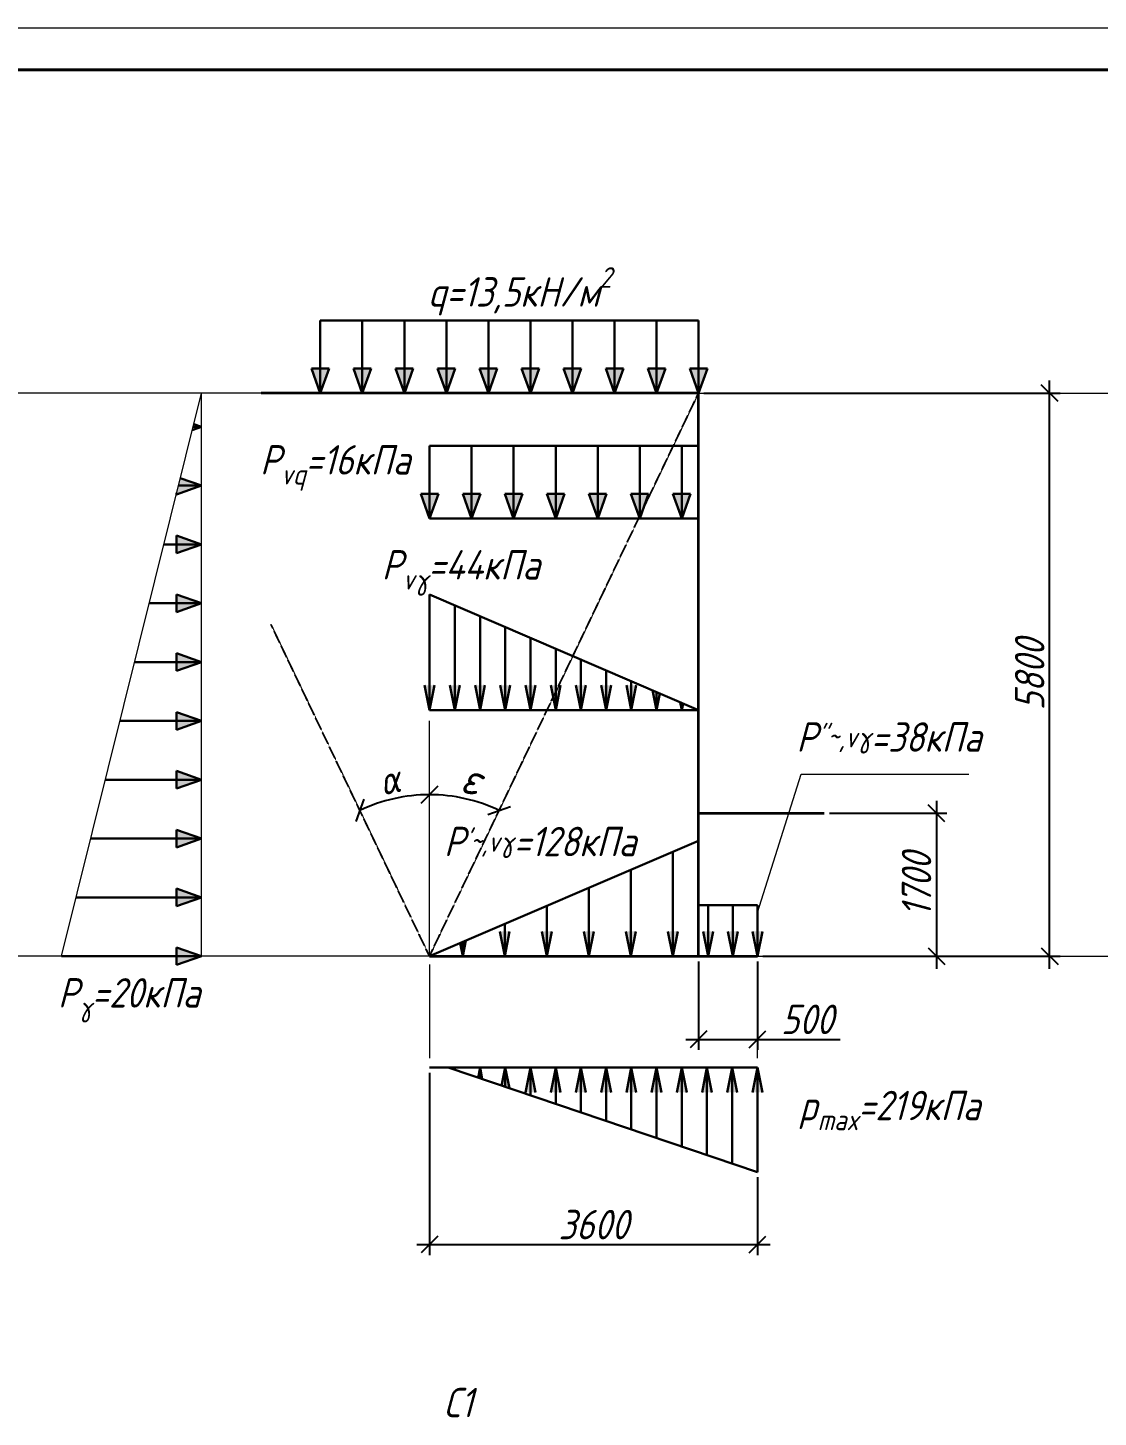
# Model space of a CAD drawing. Header units: millimetres. Extents: x -1004 to 900128, y -352756 to 107728.
# Drawn here: x 417611 to 430345, y -301626 to -285091 of the extents above; entities that cross this region are included whole.
import ezdxf

# ---------------------------------------------------------------- set-up
doc = ezdxf.new("R2010")
doc.units = ezdxf.units.MM
doc.linetypes.add('ACAD_ISO02W100', pattern=[15, 12, -3])
doc.linetypes.add('ACAD_ISO04W100', pattern=[30, 24, -3, 0, -3])
for name, color, linetype, lineweight in [('axles', 152, 'ACAD_ISO04W100', 20), ('basic', 95, 'Continuous', 30), ('frame', 173, 'Continuous', 40), ('hatch', 117, 'ACAD_ISO02W100', 25), ('size', 45, 'Continuous', 20), ('text', 13, 'Continuous', 20), ('thick', 42, 'Continuous', 35), ('thin', 153, 'Continuous', 18)]:
    doc.layers.add(name, color=color, linetype=linetype, lineweight=lineweight)
doc.styles.add('Structures', font='isocpeur.ttf', dxfattribs={"width": 0.85, "oblique": 15})
doc.styles.add('structures 5', font='isocpeur.ttf', dxfattribs={"width": 0.85, "oblique": 15, "height": 5})
doc.dimstyles.new('structures 3.5', dxfattribs={"dimtxt": 3.5, "dimasz": 2, "dimexe": 1.25, "dimexo": 0.625, "dimtad": 1, "dimtxsty": 'Structures', "dimblk": 'OBLIQUE', "dimcen": 2.5, "dimdle": 1.5, "dimadec": 0, "dimazin": 0, "dimtfac": 1, "dimtmove": 0, "dimatfit": 3, "dimfxl": 1, "dimarcsym": 0})

# ---------------------------------------------------------------- blocks, each defined once
blk = doc.blocks.new('_Oblique')
at = {"color": 0, "linetype": 'ByBlock', "lineweight": -2}
blk.add_line((-0.5, -0.5), (0.5, 0.5), dxfattribs=at)
blk = doc.blocks.new('*D1430')
at = {"layer": 'Defpoints', "color": 0, "transparency": 16777216}
for p in [(427086.1287622334, -294439.5216431955), (426290.8062243473, -296139.5216431955), (428420.8969706018, -296139.5216431955)]:
    blk.add_point(p, dxfattribs=at)
at = {"layer": 'size', "color": 0, "lineweight": -2, "transparency": 16777216}
for p, q in [((428420.8969706018, -294289.5216431955), (428420.8969706018, -296289.5216431955)), ((427148.6287622334, -294439.5216431955), (428545.8969706018, -294439.5216431955)), ((426353.3062243473, -296139.5216431955), (428545.8969706018, -296139.5216431955))]:
    blk.add_line(p, q, dxfattribs=at)
at = {"layer": 'size', "color": 0, "lineweight": -2, "transparency": 16777216, "xscale": 200, "yscale": 200, "zscale": 200}
for p, rotation in [((428420.8969706018, -294439.5216431955), 90), ((428420.8969706018, -296139.5216431955), 270)]:
    blk.add_blockref('_Oblique', p, dxfattribs=dict(at, rotation=rotation))
at = {"layer": 'size', "color": 0, "transparency": 16777216, "insert": (428183.3969706016, -295289.5216431956), "char_height": 350, "attachment_point": 5, "rotation": 90, "style": 'Structures'}
blk.add_mtext('1700', dxfattribs=at)
blk = doc.blocks.new('*D1431')
at = {"layer": 'Defpoints', "color": 0, "transparency": 16777216}
for p in [(425590.8062243471, -296139.5216431954), (426290.8062243471, -296139.5216431954), (426290.8062243471, -297129.2395844104)]:
    blk.add_point(p, dxfattribs=at)
at = {"layer": 'size', "color": 0, "lineweight": -2, "transparency": 16777216}
for p, q in [((425590.8062243471, -296202.0216431954), (425590.8062243471, -297254.2395844104)), ((426290.8062243471, -296202.0216431954), (426290.8062243471, -297254.2395844104)), ((425440.8062243471, -297129.2395844104), (426290.8062243471, -297129.2395844104)), ((426290.8062243471, -297129.2395844104), (427274.838441698, -297129.2395844104))]:
    blk.add_line(p, q, dxfattribs=at)
at = {"layer": 'size', "color": 0, "lineweight": -2, "transparency": 16777216, "xscale": 200, "yscale": 200, "zscale": 200, "rotation": 180}
blk.add_blockref('_Oblique', (425590.8062243471, -297129.2395844104), dxfattribs=at)
at = {"layer": 'size', "color": 0, "lineweight": -2, "transparency": 16777216, "xscale": 200, "yscale": 200, "zscale": 200}
blk.add_blockref('_Oblique', (426290.8062243471, -297129.2395844104), dxfattribs=at)
at = {"layer": 'size', "color": 0, "transparency": 16777216, "insert": (426882.8223330225, -296891.7395844104), "char_height": 350, "attachment_point": 5, "style": 'Structures'}
blk.add_mtext('500', dxfattribs=at)
blk = doc.blocks.new('*D1432')
at = {"layer": 'Defpoints', "color": 0, "transparency": 16777216}
for p in [(425590.8062243473, -289439.5216431955), (429767.0992623741, -289439.5216431955), (426290.8062243473, -296139.5216431955)]:
    blk.add_point(p, dxfattribs=at)
at = {"layer": 'size', "color": 0, "lineweight": -2, "transparency": 16777216}
for p, q in [((429767.0992623741, -296289.5216431955), (429767.0992623741, -289289.5216431955)), ((425653.3062243473, -289439.5216431955), (429892.0992623741, -289439.5216431955)), ((426353.3062243473, -296139.5216431955), (429892.0992623741, -296139.5216431955))]:
    blk.add_line(p, q, dxfattribs=at)
at = {"layer": 'size', "color": 0, "lineweight": -2, "transparency": 16777216, "xscale": 200, "yscale": 200, "zscale": 200}
for p, rotation in [((429767.0992623741, -289439.5216431955), 90), ((429767.0992623741, -296139.5216431955), 270)]:
    blk.add_blockref('_Oblique', p, dxfattribs=dict(at, rotation=rotation))
at = {"layer": 'size', "color": 0, "transparency": 16777216, "insert": (429529.5992623739, -292789.5216431956), "char_height": 350, "attachment_point": 5, "rotation": 90, "style": 'Structures'}
blk.add_mtext('5800', dxfattribs=at)
blk = doc.blocks.new('*D1433')
at = {"layer": 'Defpoints', "color": 0, "transparency": 16777216}
for p in [(425590.8062243471, -289439.5216431954), (422390.8062243471, -293338.3773370982), (422675.1895290014, -294238.9148903348), (422390.8062243471, -296139.5216431954), (422390.8062243471, -296139.5216431954)]:
    blk.add_point(p, dxfattribs=at)
at = {"layer": 'size', "color": 0, "lineweight": -2, "transparency": 16777216}
blk.add_arc((422390.8062243471, -296139.5216431954), 1921.76478607174, 64.4703020094672, 90.00000000000011, dxfattribs=at)
at = {"layer": 'size', "color": 0, "lineweight": -2, "transparency": 16777216, "xscale": 200, "yscale": 200, "zscale": 200}
for p, rotation in [((422390.8062243472, -294217.7568571237), 180.0000000000001), ((423219.046247797, -294405.3940940973), 334.4703020094672)]:
    blk.add_blockref('_Oblique', p, dxfattribs=dict(at, rotation=rotation))
at = {"layer": 'size', "color": 0, "transparency": 16777216, "insert": (422893.6877086713, -294024.6402463296), "char_height": 350, "attachment_point": 5, "rotation": 346.62446844602135, "style": 'Structures'}
blk.add_mtext('{\\H1.08333x;ε}', dxfattribs=at)
blk = doc.blocks.new('*D1434')
at = {"layer": 'Defpoints', "color": 0, "transparency": 16777216}
for p in [(419190.8062243471, -289439.5216431954), (422390.806224347, -289689.5216431954), (422106.4229196928, -294238.9148903348), (422390.8062243471, -296139.5216431954), (422390.8062243471, -296139.5216431954)]:
    blk.add_point(p, dxfattribs=at)
at = {"layer": 'size', "color": 0, "lineweight": -2, "transparency": 16777216}
blk.add_arc((422390.8062243471, -296139.5216431954), 1921.764786071812, 90.00000000000007, 115.5296979905334, dxfattribs=at)
at = {"layer": 'size', "color": 0, "lineweight": -2, "transparency": 16777216, "xscale": 200, "yscale": 200, "zscale": 200}
blk.add_blockref('_Oblique', (422390.806224347, -294217.7568571236), dxfattribs=at)
at = {"layer": 'size', "color": 0, "lineweight": -2, "transparency": 16777216, "xscale": 200, "yscale": 200, "zscale": 200, "rotation": 205.5296979905334}
blk.add_blockref('_Oblique', (421562.5662008972, -294405.3940940972), dxfattribs=at)
at = {"layer": 'size', "color": 0, "transparency": 16777216, "insert": (421915.3274597712, -294040.7349126188), "char_height": 350, "width": 756.4295596564855, "attachment_point": 5, "rotation": 12.764848995266489, "style": 'Structures'}
blk.add_mtext('{\\H0.95833x;α}', dxfattribs=at)
blk = doc.blocks.new('*D1448')
at = {"layer": 'Defpoints', "color": 0, "transparency": 16777216}
for p in [(422390.8062243471, -297465.9749322924), (426290.8062243471, -298708.2841156311), (426290.8062243471, -299571.2427824743)]:
    blk.add_point(p, dxfattribs=at)
at = {"layer": 'size', "color": 0, "lineweight": -2, "transparency": 16777216}
for p, q in [((422390.8062243471, -297528.4749322924), (422390.8062243471, -299696.2427824743)), ((426290.8062243471, -298770.7841156311), (426290.8062243471, -299696.2427824743)), ((422240.8062243471, -299571.2427824743), (426440.8062243471, -299571.2427824743))]:
    blk.add_line(p, q, dxfattribs=at)
at = {"layer": 'size', "color": 0, "lineweight": -2, "transparency": 16777216, "xscale": 200, "yscale": 200, "zscale": 200, "rotation": 180}
blk.add_blockref('_Oblique', (422390.8062243471, -299571.2427824743), dxfattribs=at)
at = {"layer": 'size', "color": 0, "lineweight": -2, "transparency": 16777216, "xscale": 200, "yscale": 200, "zscale": 200}
blk.add_blockref('_Oblique', (426290.8062243471, -299571.2427824743), dxfattribs=at)
at = {"layer": 'size', "color": 0, "transparency": 16777216, "insert": (424340.8062243471, -299333.7427824743), "char_height": 350, "attachment_point": 5, "style": 'Structures'}
blk.add_mtext('3600', dxfattribs=at)

msp = doc.modelspace()

# ---------------------------------------------------------------- hatches: boundary and pattern name
at = {"layer": 'basic'}
h = msp.add_hatch(color=256, dxfattribs=at)
h.dxf.hatch_style = 1
h.paths.add_polyline_path([(420985.8810520085, -289144.8652803337), (421090.8062243471, -289439.5216431954), (421090.8062243471, -289144.8652803337)])
h.paths.add_polyline_path([(421090.8062243471, -289144.8652803337), (421090.8062243471, -289439.5216431954), (421195.7313966857, -289144.8652803337)])
h = msp.add_hatch(color=256, dxfattribs=at)
h.dxf.hatch_style = 1
h.paths.add_polyline_path([(421485.8810520085, -289144.8652803337), (421590.8062243471, -289439.5216431954), (421590.8062243471, -289144.8652803337)])
h.paths.add_polyline_path([(421590.8062243471, -289144.8652803337), (421590.8062243471, -289439.5216431954), (421695.7313966857, -289144.8652803337)])
h = msp.add_hatch(color=256, dxfattribs=at)
h.dxf.hatch_style = 1
h.paths.add_polyline_path([(421985.8810520085, -289144.8652803337), (422090.8062243471, -289439.5216431954), (422090.8062243471, -289144.8652803337)])
h.paths.add_polyline_path([(422090.8062243471, -289144.8652803337), (422090.8062243471, -289439.5216431954), (422195.7313966857, -289144.8652803337)])
h = msp.add_hatch(color=256, dxfattribs=at)
h.dxf.hatch_style = 1
h.paths.add_polyline_path([(422485.8810520085, -289144.8652803337), (422590.8062243471, -289439.5216431954), (422590.8062243471, -289144.8652803337)])
h.paths.add_polyline_path([(422590.8062243471, -289144.8652803337), (422590.8062243471, -289439.5216431954), (422695.7313966857, -289144.8652803337)])
h = msp.add_hatch(color=256, dxfattribs=at)
h.dxf.hatch_style = 1
h.paths.add_polyline_path([(422985.8810520085, -289144.8652803337), (423090.8062243471, -289439.5216431954), (423090.8062243471, -289144.8652803337)])
h.paths.add_polyline_path([(423090.8062243471, -289144.8652803337), (423090.8062243471, -289439.5216431954), (423195.7313966857, -289144.8652803337)])
h = msp.add_hatch(color=256, dxfattribs=at)
h.dxf.hatch_style = 1
h.paths.add_polyline_path([(423485.8810520085, -289144.8652803337), (423590.8062243471, -289439.5216431954), (423590.8062243471, -289144.8652803337)])
h.paths.add_polyline_path([(423590.8062243471, -289144.8652803337), (423590.8062243471, -289439.5216431954), (423695.7313966857, -289144.8652803337)])
h = msp.add_hatch(color=256, dxfattribs=at)
h.dxf.hatch_style = 1
h.paths.add_polyline_path([(423985.8810520085, -289144.8652803337), (424090.8062243471, -289439.5216431954), (424090.8062243471, -289144.8652803337)])
h.paths.add_polyline_path([(424090.8062243471, -289144.8652803337), (424090.8062243471, -289439.5216431954), (424195.7313966857, -289144.8652803337)])
h = msp.add_hatch(color=256, dxfattribs=at)
h.dxf.hatch_style = 1
h.paths.add_polyline_path([(424485.8810520085, -289144.8652803337), (424590.8062243471, -289439.5216431954), (424590.8062243471, -289144.8652803337)])
h.paths.add_polyline_path([(424590.8062243471, -289144.8652803337), (424590.8062243471, -289439.5216431954), (424695.7313966857, -289144.8652803337)])
h = msp.add_hatch(color=256, dxfattribs=at)
h.dxf.hatch_style = 1
h.paths.add_polyline_path([(424985.8810520085, -289144.8652803337), (425090.8062243471, -289439.5216431954), (425090.8062243471, -289144.8652803337)])
h.paths.add_polyline_path([(425090.8062243471, -289144.8652803337), (425090.8062243471, -289439.5216431954), (425195.7313966857, -289144.8652803337)])
h = msp.add_hatch(color=256, dxfattribs=at)
h.dxf.hatch_style = 1
h.paths.add_polyline_path([(425485.8810520085, -289144.8652803337), (425590.8062243471, -289439.5216431954), (425590.8062243471, -289144.8652803337)])
h.paths.add_polyline_path([(425590.8062243471, -289144.8652803337), (425590.8062243471, -289439.5216431954), (425695.7313966857, -289144.8652803337)])
h = msp.add_hatch(color=256, dxfattribs=at)
h.dxf.hatch_style = 1
h.paths.add_polyline_path([(419584.4785050284, -289807.0357006885), (419576.4144567404, -289839.5216431954), (419675.7072297459, -289839.5216431954)])
h.paths.add_polyline_path([(419675.7072297459, -289839.5216431954), (419576.4144567404, -289839.5216431954), (419566.7865503919, -289878.3075731562)])
h.paths.add_polyline_path([(419675.7072297459, -290539.5216431954), (419402.6521039808, -290539.5216431954), (419390.6493604536, -290587.8745823425), (419415.6841460719, -290632.1141350105)])
h.paths.add_polyline_path([(419424.8282367729, -290450.1853013015), (419402.6521039808, -290539.5216431954), (419675.7072297459, -290539.5216431954)])
h.paths.add_polyline_path([(419390.6493604536, -290587.8745823425), (419381.0508668843, -290626.5420231997), (419381.0508668843, -290644.446815534), (419415.6841460719, -290632.1141350105)])
h = msp.add_hatch(color=256, dxfattribs=at)
h.dxf.hatch_style = 1
h.paths.add_polyline_path([(422285.8810520085, -290638.3186748789), (422390.8062243471, -290932.9750377406), (422390.8062243471, -290638.3186748789)])
h.paths.add_polyline_path([(422390.8062243471, -290638.3186748789), (422390.8062243471, -290932.9750377406), (422495.7313966857, -290638.3186748789)])
h = msp.add_hatch(color=256, dxfattribs=at)
h.dxf.hatch_style = 1
h.paths.add_polyline_path([(422785.8810520085, -290638.3186748789), (422890.8062243471, -290932.9750377406), (422890.8062243471, -290638.3186748789)])
h.paths.add_polyline_path([(422890.8062243471, -290638.3186748789), (422890.8062243471, -290932.9750377406), (422995.7313966857, -290638.3186748789)])
h = msp.add_hatch(color=256, dxfattribs=at)
h.dxf.hatch_style = 1
h.paths.add_polyline_path([(423285.8810520085, -290638.3186748789), (423390.8062243471, -290932.9750377406), (423390.8062243471, -290638.3186748789)])
h.paths.add_polyline_path([(423390.8062243471, -290638.3186748789), (423390.8062243471, -290932.9750377406), (423495.7313966857, -290638.3186748789)])
h = msp.add_hatch(color=256, dxfattribs=at)
h.dxf.hatch_style = 1
h.paths.add_polyline_path([(423785.8810520085, -290638.3186748789), (423890.8062243471, -290932.9750377406), (423890.8062243471, -290638.3186748789)])
h.paths.add_polyline_path([(423890.8062243471, -290638.3186748789), (423890.8062243471, -290932.9750377406), (423995.7313966857, -290638.3186748789)])
h = msp.add_hatch(color=256, dxfattribs=at)
h.dxf.hatch_style = 1
h.paths.add_polyline_path([(424285.8810520085, -290638.3186748789), (424390.8062243471, -290932.9750377406), (424390.8062243471, -290638.3186748789)])
h.paths.add_polyline_path([(424390.8062243471, -290638.3186748789), (424390.8062243471, -290932.9750377406), (424495.7313966857, -290638.3186748789)])
h = msp.add_hatch(color=256, dxfattribs=at)
h.dxf.hatch_style = 1
h.paths.add_polyline_path([(424785.8810520085, -290638.3186748789), (424890.8062243471, -290932.9750377406), (424890.8062243471, -290638.3186748789)])
h.paths.add_polyline_path([(424890.8062243471, -290638.3186748789), (424890.8062243471, -290932.9750377406), (424995.7313966857, -290638.3186748789)])
h = msp.add_hatch(color=256, dxfattribs=at)
h.dxf.hatch_style = 1
h.paths.add_polyline_path([(425285.8810520085, -290638.3186748789), (425390.8062243471, -290932.9750377406), (425390.8062243471, -290638.3186748789)])
h.paths.add_polyline_path([(425390.8062243471, -290638.3186748789), (425390.8062243471, -290932.9750377406), (425495.7313966857, -290638.3186748789)])
h = msp.add_hatch(color=256, dxfattribs=at)
h.dxf.hatch_style = 1
h.paths.add_polyline_path([(419381.0508668843, -291134.5964708568), (419675.7072297459, -291239.5216431954), (419381.0508668843, -291239.5216431954)])
h.paths.add_polyline_path([(419381.0508668843, -291239.5216431954), (419675.7072297459, -291239.5216431954), (419381.0508668843, -291344.446815534)])
h = msp.add_hatch(color=256, dxfattribs=at)
h.dxf.hatch_style = 1
h.paths.add_polyline_path([(419381.0508668843, -291834.5964708568), (419675.7072297459, -291939.5216431954), (419381.0508668843, -291939.5216431954)])
h.paths.add_polyline_path([(419381.0508668843, -291939.5216431954), (419675.7072297459, -291939.5216431954), (419381.0508668843, -292044.446815534)])
h = msp.add_hatch(color=256, dxfattribs=at)
h.dxf.hatch_style = 1
h.paths.add_polyline_path([(419381.0508668843, -292534.5964708568), (419675.7072297459, -292639.5216431954), (419381.0508668843, -292639.5216431954)])
h.paths.add_polyline_path([(419381.0508668843, -292639.5216431954), (419675.7072297459, -292639.5216431954), (419381.0508668843, -292744.446815534)])
h = msp.add_hatch(color=256, dxfattribs=at)
h.dxf.hatch_style = 1
h.paths.add_polyline_path([(422332.0743517113, -292915.6850234939), (422390.8062243471, -292915.6850234939), (422390.8062243471, -293210.3413863556)])
h.paths.add_polyline_path([(422390.8062243471, -292915.6850234939), (422449.5380969829, -292915.6850234939), (422390.8062243471, -293210.3413863556)])
h = msp.add_hatch(color=256, dxfattribs=at)
h.dxf.hatch_style = 1
h.paths.add_polyline_path([(422632.0743517113, -292915.6850234939), (422690.8062243471, -292915.6850234939), (422690.8062243471, -293210.3413863556)])
h.paths.add_polyline_path([(422690.8062243471, -292915.6850234939), (422749.5380969829, -292915.6850234939), (422690.8062243471, -293210.3413863556)])
h = msp.add_hatch(color=256, dxfattribs=at)
h.dxf.hatch_style = 1
h.paths.add_polyline_path([(422932.0743517113, -292915.6850234939), (422990.8062243471, -292915.6850234939), (422990.8062243471, -293210.3413863556)])
h.paths.add_polyline_path([(422990.8062243471, -292915.6850234939), (423049.5380969829, -292915.6850234939), (422990.8062243471, -293210.3413863556)])
h = msp.add_hatch(color=256, dxfattribs=at)
h.dxf.hatch_style = 1
h.paths.add_polyline_path([(423232.0743517113, -292915.6850234939), (423290.8062243471, -292915.6850234939), (423290.8062243471, -293210.3413863556)])
h.paths.add_polyline_path([(423290.8062243471, -292915.6850234939), (423349.5380969829, -292915.6850234939), (423290.8062243471, -293210.3413863556)])
h = msp.add_hatch(color=256, dxfattribs=at)
h.dxf.hatch_style = 1
h.paths.add_polyline_path([(423532.0743517113, -292915.6850234939), (423590.8062243471, -292915.6850234939), (423590.8062243471, -293210.3413863556)])
h.paths.add_polyline_path([(423590.8062243471, -292915.6850234939), (423649.5380969829, -292915.6850234939), (423590.8062243471, -293210.3413863556)])
h = msp.add_hatch(color=256, dxfattribs=at)
h.dxf.hatch_style = 1
h.paths.add_polyline_path([(423832.0743517113, -292915.6850234939), (423890.8062243471, -292915.6850234939), (423890.8062243471, -293210.3413863556)])
h.paths.add_polyline_path([(423890.8062243471, -292915.6850234939), (423949.5380969829, -292915.6850234939), (423890.8062243471, -293210.3413863556)])
h = msp.add_hatch(color=256, dxfattribs=at)
h.dxf.hatch_style = 1
h.paths.add_polyline_path([(424132.0743517113, -292915.6850234939), (424190.8062243471, -292915.6850234939), (424190.8062243471, -293210.3413863556)])
h.paths.add_polyline_path([(424190.8062243471, -292915.6850234939), (424249.5380969829, -292915.6850234939), (424190.8062243471, -293210.3413863556)])
h = msp.add_hatch(color=256, dxfattribs=at)
h.dxf.hatch_style = 1
h.paths.add_polyline_path([(424432.0743517113, -292915.6850234939), (424490.8062243471, -292915.6850234939), (424490.8062243471, -293210.3413863556)])
h.paths.add_polyline_path([(424490.8062243471, -292915.6850234939), (424549.5380969829, -292915.6850234939), (424490.8062243471, -293210.3413863556)])
h = msp.add_hatch(color=256, dxfattribs=at)
h.dxf.hatch_style = 1
h.paths.add_polyline_path([(424732.0743517113, -292915.6850234939), (424790.8062243471, -292915.6850234939), (424790.8062243471, -293210.3413863556)])
h.paths.add_polyline_path([(424790.8062243471, -292915.6850234939), (424849.5380969829, -292915.6850234939), (424790.8062243471, -293210.3413863556)])
h = msp.add_hatch(color=256, dxfattribs=at)
h.dxf.hatch_style = 1
h.paths.add_polyline_path([(425130.2203480187, -293012.601695703), (425090.8062243471, -292995.6803417868), (425090.8062243471, -293210.3413863556)])
h.paths.add_polyline_path([(425090.8062243471, -292995.6803417868), (425044.0151902583, -292975.5919172788), (425090.8062243471, -293210.3413863556)])
h.paths.add_polyline_path([(425406.5718738157, -293131.2455100946), (425390.8062243471, -293124.4769685281), (425390.8062243471, -293210.3413863556)])
h.paths.add_polyline_path([(425390.8062243471, -293124.4769685281), (425372.0898107116, -293116.4415987249), (425390.8062243471, -293210.3413863556)])
h = msp.add_hatch(color=256, dxfattribs=at)
h.dxf.hatch_style = 1
h.paths.add_polyline_path([(419381.0508668843, -293234.5964708568), (419675.7072297459, -293339.5216431954), (419381.0508668843, -293339.5216431954)])
h.paths.add_polyline_path([(419381.0508668843, -293339.5216431954), (419675.7072297459, -293339.5216431954), (419381.0508668843, -293444.446815534)])
h = msp.add_hatch(color=256, dxfattribs=at)
h.dxf.hatch_style = 1
h.paths.add_polyline_path([(419381.0508668843, -293934.5964708568), (419675.7072297459, -294039.5216431954), (419381.0508668843, -294039.5216431954)])
h.paths.add_polyline_path([(419381.0508668843, -294039.5216431954), (419675.7072297459, -294039.5216431954), (419381.0508668843, -294144.446815534)])
h = msp.add_hatch(color=256, dxfattribs=at)
h.dxf.hatch_style = 1
h.paths.add_polyline_path([(419381.0508668843, -294634.5964708568), (419675.7072297459, -294739.5216431954), (419381.0508668843, -294739.5216431954)])
h.paths.add_polyline_path([(419381.0508668843, -294739.5216431954), (419675.7072297459, -294739.5216431954), (419381.0508668843, -294844.446815534)])
h = msp.add_hatch(color=256, dxfattribs=at)
h.dxf.hatch_style = 1
h.paths.add_polyline_path([(419381.0508668843, -295334.5964708568), (419675.7072297459, -295439.5216431954), (419381.0508668843, -295439.5216431954)])
h.paths.add_polyline_path([(419381.0508668843, -295439.5216431954), (419675.7072297459, -295439.5216431954), (419381.0508668843, -295544.446815534)])
h = msp.add_hatch(color=256, dxfattribs=at)
h.dxf.hatch_style = 1
h.paths.add_polyline_path([(422821.2981680972, -295954.7019425477), (422784.4592992073, -295970.5176827009), (422784.4592992073, -296139.5216431954)])
h.paths.add_polyline_path([(422784.4592992073, -295970.5176827009), (422753.4283172549, -295983.8399687008), (422784.4592992073, -296139.5216431954)])
h = msp.add_hatch(color=256, dxfattribs=at)
h.dxf.hatch_style = 1
h.paths.add_polyline_path([(423343.1911718431, -295844.8652803337), (423284.4592992073, -295844.8652803337), (423284.4592992073, -296139.5216431954)])
h.paths.add_polyline_path([(423284.4592992073, -295844.8652803337), (423225.7274265715, -295844.8652803337), (423284.4592992073, -296139.5216431954)])
h = msp.add_hatch(color=256, dxfattribs=at)
h.dxf.hatch_style = 1
h.paths.add_polyline_path([(423843.1911718431, -295844.8652803337), (423784.4592992073, -295844.8652803337), (423784.4592992073, -296139.5216431954)])
h.paths.add_polyline_path([(423784.4592992073, -295844.8652803337), (423725.7274265715, -295844.8652803337), (423784.4592992073, -296139.5216431954)])
h = msp.add_hatch(color=256, dxfattribs=at)
h.dxf.hatch_style = 1
h.paths.add_polyline_path([(424343.1911718431, -295844.8652803337), (424284.4592992073, -295844.8652803337), (424284.4592992073, -296139.5216431954)])
h.paths.add_polyline_path([(424284.4592992073, -295844.8652803337), (424225.7274265715, -295844.8652803337), (424284.4592992073, -296139.5216431954)])
h = msp.add_hatch(color=256, dxfattribs=at)
h.dxf.hatch_style = 1
h.paths.add_polyline_path([(424843.1911718431, -295844.8652803337), (424784.4592992073, -295844.8652803337), (424784.4592992073, -296139.5216431954)])
h.paths.add_polyline_path([(424784.4592992073, -295844.8652803337), (424725.7274265715, -295844.8652803337), (424784.4592992073, -296139.5216431954)])
h = msp.add_hatch(color=256, dxfattribs=at)
h.dxf.hatch_style = 1
h.paths.add_polyline_path([(425343.1911718431, -295844.8652803337), (425284.4592992073, -295844.8652803337), (425284.4592992073, -296139.5216431954)])
h.paths.add_polyline_path([(425284.4592992073, -295844.8652803337), (425225.7274265715, -295844.8652803337), (425284.4592992073, -296139.5216431954)])
h = msp.add_hatch(color=256, dxfattribs=at)
h.dxf.hatch_style = 1
h.paths.add_polyline_path([(425764.1171969646, -295844.8652803337), (425705.3853243288, -295844.8652803337), (425705.3853243288, -296139.5216431954)])
h.paths.add_polyline_path([(425705.3853243288, -295844.8652803337), (425646.653451693, -295844.8652803337), (425705.3853243288, -296139.5216431954)])
h = msp.add_hatch(color=256, dxfattribs=at)
h.dxf.hatch_style = 1
h.paths.add_polyline_path([(426056.8276469737, -295844.8652803337), (425998.0957743379, -295844.8652803337), (425998.0957743379, -296139.5216431954)])
h.paths.add_polyline_path([(425998.0957743379, -295844.8652803337), (425939.3639017022, -295844.8652803337), (425998.0957743379, -296139.5216431954)])
h = msp.add_hatch(color=256, dxfattribs=at)
h.dxf.hatch_style = 1
h.paths.add_polyline_path([(426349.5380969829, -295844.8652803337), (426290.8062243471, -295844.8652803337), (426290.8062243471, -296139.5216431954)])
h.paths.add_polyline_path([(426290.8062243471, -295844.8652803337), (426232.0743517113, -295844.8652803337), (426290.8062243471, -296139.5216431954)])
h = msp.add_hatch(color=256, dxfattribs=at)
h.dxf.hatch_style = 1
h.paths.add_polyline_path([(419381.0508668843, -296034.5964708568), (419675.7072297459, -296139.5216431954), (419381.0508668843, -296139.5216431954)])
h.paths.add_polyline_path([(419381.0508668843, -296139.5216431954), (419675.7072297459, -296139.5216431954), (419381.0508668843, -296244.446815534)])
h = msp.add_hatch(color=256, dxfattribs=at)
h.dxf.hatch_style = 1
h.paths.add_polyline_path([(423290.8062243471, -297465.9749322924), (423290.8062243471, -297695.5320639963), (423339.8632727344, -297712.0929394634)])
h.paths.add_polyline_path([(423290.8062243471, -297465.9749322924), (423247.9348857585, -297681.0593852923), (423290.8062243471, -297695.5320639963)])
h.paths.add_polyline_path([(422990.8062243471, -297465.9749322924), (422990.8062243471, -297594.2568588328), (423018.2204572693, -297603.5114657115)])
h.paths.add_polyline_path([(422990.8062243471, -297465.9749322924), (422966.8487116064, -297586.1691854395), (422990.8062243471, -297594.2568588328)])
h.paths.add_polyline_path([(422690.8062243471, -297465.9749322924), (422685.7625374544, -297491.2789855865), (422690.8062243471, -297492.9816536694)])
h.paths.add_polyline_path([(422690.8062243471, -297465.9749322924), (422690.8062243471, -297492.9816536694), (422696.5776418044, -297494.9299919596)])
h = msp.add_hatch(color=256, dxfattribs=at)
h.dxf.hatch_style = 1
h.paths.add_polyline_path([(423532.0743517113, -297760.6312951541), (423590.8062243471, -297760.6312951541), (423590.8062243471, -297465.9749322924)])
h.paths.add_polyline_path([(423590.8062243471, -297760.6312951541), (423649.5380969829, -297760.6312951541), (423590.8062243471, -297465.9749322924)])
h = msp.add_hatch(color=256, dxfattribs=at)
h.dxf.hatch_style = 1
h.paths.add_polyline_path([(423832.0743517113, -297760.6312951541), (423890.8062243471, -297760.6312951541), (423890.8062243471, -297465.9749322924)])
h.paths.add_polyline_path([(423890.8062243471, -297760.6312951541), (423949.5380969829, -297760.6312951541), (423890.8062243471, -297465.9749322924)])
h = msp.add_hatch(color=256, dxfattribs=at)
h.dxf.hatch_style = 1
h.paths.add_polyline_path([(424132.0743517113, -297760.6312951541), (424190.8062243471, -297760.6312951541), (424190.8062243471, -297465.9749322924)])
h.paths.add_polyline_path([(424190.8062243471, -297760.6312951541), (424249.5380969829, -297760.6312951541), (424190.8062243471, -297465.9749322924)])
h = msp.add_hatch(color=256, dxfattribs=at)
h.dxf.hatch_style = 1
h.paths.add_polyline_path([(424432.0743517113, -297760.6312951541), (424490.8062243471, -297760.6312951541), (424490.8062243471, -297465.9749322924)])
h.paths.add_polyline_path([(424490.8062243471, -297760.6312951541), (424549.5380969829, -297760.6312951541), (424490.8062243471, -297465.9749322924)])
h = msp.add_hatch(color=256, dxfattribs=at)
h.dxf.hatch_style = 1
h.paths.add_polyline_path([(424732.0743517113, -297760.6312951541), (424790.8062243471, -297760.6312951541), (424790.8062243471, -297465.9749322924)])
h.paths.add_polyline_path([(424790.8062243471, -297760.6312951541), (424849.5380969829, -297760.6312951541), (424790.8062243471, -297465.9749322924)])
h = msp.add_hatch(color=256, dxfattribs=at)
h.dxf.hatch_style = 1
h.paths.add_polyline_path([(425032.0743517113, -297760.6312951541), (425090.8062243471, -297760.6312951541), (425090.8062243471, -297465.9749322924)])
h.paths.add_polyline_path([(425090.8062243471, -297760.6312951541), (425149.5380969829, -297760.6312951541), (425090.8062243471, -297465.9749322924)])
h = msp.add_hatch(color=256, dxfattribs=at)
h.dxf.hatch_style = 1
h.paths.add_polyline_path([(425332.0743517113, -297760.6312951541), (425390.8062243471, -297760.6312951541), (425390.8062243471, -297465.9749322924)])
h.paths.add_polyline_path([(425390.8062243471, -297760.6312951541), (425449.5380969829, -297760.6312951541), (425390.8062243471, -297465.9749322924)])
h = msp.add_hatch(color=256, dxfattribs=at)
h.dxf.hatch_style = 1
h.paths.add_polyline_path([(425632.0743517113, -297760.6312951541), (425690.8062243471, -297760.6312951541), (425690.8062243471, -297465.9749322924)])
h.paths.add_polyline_path([(425690.8062243471, -297760.6312951541), (425749.5380969829, -297760.6312951541), (425690.8062243471, -297465.9749322924)])
h = msp.add_hatch(color=256, dxfattribs=at)
h.dxf.hatch_style = 1
h.paths.add_polyline_path([(425932.0743517113, -297760.6312951541), (425990.8062243471, -297760.6312951541), (425990.8062243471, -297465.9749322924)])
h.paths.add_polyline_path([(425990.8062243471, -297760.6312951541), (426049.5380969829, -297760.6312951541), (425990.8062243471, -297465.9749322924)])
h = msp.add_hatch(color=256, dxfattribs=at)
h.dxf.hatch_style = 1
h.paths.add_polyline_path([(426232.0743517113, -297760.6312951541), (426290.8062243471, -297760.6312951541), (426290.8062243471, -297465.9749322924)])
h.paths.add_polyline_path([(426290.8062243471, -297760.6312951541), (426349.5380969829, -297760.6312951541), (426290.8062243471, -297465.9749322924)])

# ---------------------------------------------------------------- linework, layer by layer
at = {"layer": 'axles', "ltscale": 0.2}
for p, q in [((420389.0901355482, -289439.5216431954), (411360.5718552303, -289439.5216431954)), ((422390.8062243471, -296139.5216431954), (411910.5718552303, -296139.5216431954))]:
    msp.add_line(p, q, dxfattribs=at)
at = {"layer": 'axles', "ltscale": 0.4}
for p, q in [((425590.8062243471, -289439.5216431954), (441947.6091660187, -289439.5216431954)), ((426290.8062243471, -296139.5216431954), (438747.6091660187, -296139.5216431954))]:
    msp.add_line(p, q, dxfattribs=at)
at = {"layer": 'basic'}
for p, q in [((421090.8062243471, -289439.5216431954), (421090.8062243471, -288572.9883452594)), ((425590.8062243471, -288572.9883452594), (421090.8062243471, -288572.9883452594)), ((421590.8062243471, -289439.5216431954), (421590.8062243471, -288572.9883452594)), ((422090.8062243471, -289439.5216431954), (422090.8062243471, -288572.9883452594)), ((422590.8062243471, -289439.5216431954), (422590.8062243471, -288572.9883452594)), ((423090.8062243471, -289439.5216431954), (423090.8062243471, -288572.9883452594)), ((423590.8062243471, -289439.5216431954), (423590.8062243471, -288572.9883452594)), ((424090.8062243471, -289439.5216431954), (424090.8062243471, -288572.9883452594)), ((424590.8062243471, -289439.5216431954), (424590.8062243471, -288572.9883452594)), ((425090.8062243471, -289439.5216431954), (425090.8062243471, -288572.9883452594)), ((425590.8062243471, -289439.5216431954), (425590.8062243471, -288572.9883452594)), ((421090.8062243471, -289439.5216431954), (420985.8810520085, -289144.8652803337)), ((421195.7313966857, -289144.8652803337), (420985.8810520085, -289144.8652803337)), ((421090.8062243471, -289439.5216431954), (421195.7313966857, -289144.8652803337)), ((421590.8062243471, -289439.5216431954), (421485.8810520085, -289144.8652803337)), ((421695.7313966857, -289144.8652803337), (421485.8810520085, -289144.8652803337)), ((421590.8062243471, -289439.5216431954), (421695.7313966857, -289144.8652803337)), ((422090.8062243471, -289439.5216431954), (421985.8810520085, -289144.8652803337)), ((422195.7313966857, -289144.8652803337), (421985.8810520085, -289144.8652803337)), ((422090.8062243471, -289439.5216431954), (422195.7313966857, -289144.8652803337)), ((422590.8062243471, -289439.5216431954), (422485.8810520085, -289144.8652803337)), ((422695.7313966857, -289144.8652803337), (422485.8810520085, -289144.8652803337)), ((422590.8062243471, -289439.5216431954), (422695.7313966857, -289144.8652803337)), ((423090.8062243471, -289439.5216431954), (422985.8810520085, -289144.8652803337)), ((423195.7313966857, -289144.8652803337), (422985.8810520085, -289144.8652803337)), ((423090.8062243471, -289439.5216431954), (423195.7313966857, -289144.8652803337)), ((423590.8062243471, -289439.5216431954), (423485.8810520085, -289144.8652803337)), ((423695.7313966857, -289144.8652803337), (423485.8810520085, -289144.8652803337)), ((423590.8062243471, -289439.5216431954), (423695.7313966857, -289144.8652803337)), ((424090.8062243471, -289439.5216431954), (423985.8810520085, -289144.8652803337)), ((424195.7313966857, -289144.8652803337), (423985.8810520085, -289144.8652803337)), ((424090.8062243471, -289439.5216431954), (424195.7313966857, -289144.8652803337)), ((424590.8062243471, -289439.5216431954), (424485.8810520085, -289144.8652803337)), ((424695.7313966857, -289144.8652803337), (424485.8810520085, -289144.8652803337)), ((424590.8062243471, -289439.5216431954), (424695.7313966857, -289144.8652803337)), ((425090.8062243471, -289439.5216431954), (424985.8810520085, -289144.8652803337)), ((425195.7313966857, -289144.8652803337), (424985.8810520085, -289144.8652803337)), ((425090.8062243471, -289439.5216431954), (425195.7313966857, -289144.8652803337)), ((425590.8062243471, -289439.5216431954), (425485.8810520085, -289144.8652803337)), ((425695.7313966857, -289144.8652803337), (425485.8810520085, -289144.8652803337)), ((425590.8062243471, -289439.5216431954), (425695.7313966857, -289144.8652803337)), ((419675.7072297459, -289839.5216431954), (419566.7865503919, -289878.3075731562)), ((419675.7072297459, -289839.5216431954), (419576.4144567404, -289839.5216431954)), ((419675.7072297459, -289839.5216431954), (419584.4785050284, -289807.0357006885)), ((422390.8062243471, -290932.9750377406), (422390.8062243471, -290066.4417398046)), ((422390.8062243471, -290066.4417398046), (425590.8062243471, -290066.4417398046)), ((422890.8062243471, -290932.9750377406), (422890.8062243471, -290066.4417398046)), ((423390.8062243471, -290932.9750377406), (423390.8062243471, -290066.4417398046)), ((423890.8062243471, -290932.9750377406), (423890.8062243471, -290066.4417398046)), ((424390.8062243471, -290932.9750377406), (424390.8062243471, -290066.4417398046)), ((424890.8062243471, -290932.9750377406), (424890.8062243471, -290066.4417398046)), ((425390.8062243471, -290932.9750377406), (425390.8062243471, -290066.4417398046)), ((419675.7072297459, -290539.5216431954), (419424.8282367729, -290450.1853013015)), ((419675.7072297459, -290539.5216431954), (419381.0508668843, -290644.446815534)), ((419381.0508668843, -290644.446815534), (419381.0508668843, -290626.5420231997)), ((419675.7072297459, -290539.5216431954), (419402.6521039808, -290539.5216431954)), ((422390.8062243471, -290932.9750377406), (422285.8810520085, -290638.3186748789)), ((422495.7313966857, -290638.3186748789), (422285.8810520085, -290638.3186748789)), ((422390.8062243471, -290932.9750377406), (422495.7313966857, -290638.3186748789)), ((422890.8062243471, -290932.9750377406), (422785.8810520085, -290638.3186748789)), ((422995.7313966857, -290638.3186748789), (422785.8810520085, -290638.3186748789)), ((422890.8062243471, -290932.9750377406), (422995.7313966857, -290638.3186748789)), ((423390.8062243471, -290932.9750377406), (423285.8810520085, -290638.3186748789)), ((423495.7313966857, -290638.3186748789), (423285.8810520085, -290638.3186748789)), ((423390.8062243471, -290932.9750377406), (423495.7313966857, -290638.3186748789)), ((423890.8062243471, -290932.9750377406), (423785.8810520085, -290638.3186748789)), ((423995.7313966857, -290638.3186748789), (423785.8810520085, -290638.3186748789)), ((423890.8062243471, -290932.9750377406), (423995.7313966857, -290638.3186748789)), ((424390.8062243471, -290932.9750377406), (424285.8810520085, -290638.3186748789)), ((424495.7313966857, -290638.3186748789), (424285.8810520085, -290638.3186748789)), ((424390.8062243471, -290932.9750377406), (424495.7313966857, -290638.3186748789)), ((424890.8062243471, -290932.9750377406), (424785.8810520085, -290638.3186748789)), ((424995.7313966857, -290638.3186748789), (424785.8810520085, -290638.3186748789)), ((424890.8062243471, -290932.9750377406), (424995.7313966857, -290638.3186748789)), ((425390.8062243471, -290932.9750377406), (425285.8810520085, -290638.3186748789)), ((425495.7313966857, -290638.3186748789), (425285.8810520085, -290638.3186748789)), ((425390.8062243471, -290932.9750377406), (425495.7313966857, -290638.3186748789)), ((425590.8062243471, -290932.9750377406), (422390.8062243471, -290932.9750377406)), ((419675.7072297459, -291239.5216431954), (419381.0508668843, -291134.5964708568)), ((419381.0508668843, -291344.446815534), (419381.0508668843, -291134.5964708568)), ((419675.7072297459, -291239.5216431954), (419228.8897512212, -291239.5216431954)), ((419675.7072297459, -291239.5216431954), (419381.0508668843, -291344.446815534)), ((419675.7072297459, -291939.5216431954), (419055.1273984616, -291939.5216431954)), ((419675.7072297459, -291939.5216431954), (419381.0508668843, -291834.5964708568)), ((419381.0508668843, -292044.446815534), (419381.0508668843, -291834.5964708568)), ((419675.7072297459, -291939.5216431954), (419381.0508668843, -292044.446815534)), ((425590.8062243471, -293210.3413863556), (422390.8062243471, -291836.510701115)), ((422390.8062243471, -293210.3413863556), (422390.8062243471, -291836.510701115)), ((422690.8062243471, -293210.3413863556), (422690.8062243471, -291965.3073278563)), ((422990.8062243471, -293210.3413863556), (422990.8062243471, -292094.1039545977)), ((423290.8062243471, -293210.3413863556), (423290.8062243471, -292222.900581339)), ((423590.8062243471, -293210.3413863556), (423590.8062243471, -292351.6972080803)), ((423890.8062243471, -293210.3413863556), (423890.8062243471, -292480.4938348216)), ((419675.7072297459, -292639.5216431954), (418881.3650457019, -292639.5216431954)), ((419675.7072297459, -292639.5216431954), (419381.0508668843, -292534.5964708568)), ((419381.0508668843, -292744.446815534), (419381.0508668843, -292534.5964708568)), ((419675.7072297459, -292639.5216431954), (419381.0508668843, -292744.446815534)), ((424190.8062243471, -293210.3413863556), (424190.8062243471, -292609.2904615629)), ((424490.8062243471, -293210.3413863556), (424490.8062243471, -292738.0870883042)), ((422390.8062243471, -293210.3413863556), (422332.0743517113, -292915.6850234939)), ((422390.8062243471, -293210.3413863556), (422449.5380969829, -292915.6850234939)), ((422690.8062243471, -293210.3413863556), (422632.0743517113, -292915.6850234939)), ((422690.8062243471, -293210.3413863556), (422749.5380969829, -292915.6850234939)), ((422990.8062243471, -293210.3413863556), (422932.0743517113, -292915.6850234939)), ((422990.8062243471, -293210.3413863556), (423049.5380969829, -292915.6850234939)), ((423290.8062243471, -293210.3413863556), (423232.0743517113, -292915.6850234939)), ((423290.8062243471, -293210.3413863556), (423349.5380969829, -292915.6850234939)), ((423590.8062243471, -293210.3413863556), (423532.0743517113, -292915.6850234939)), ((423590.8062243471, -293210.3413863556), (423649.5380969829, -292915.6850234939)), ((423890.8062243471, -293210.3413863556), (423832.0743517113, -292915.6850234939)), ((423890.8062243471, -293210.3413863556), (423949.5380969829, -292915.6850234939)), ((424190.8062243471, -293210.3413863556), (424132.0743517113, -292915.6850234939)), ((424190.8062243471, -293210.3413863556), (424249.5380969829, -292915.6850234939)), ((424490.8062243471, -293210.3413863556), (424432.0743517113, -292915.6850234939)), ((424490.8062243471, -293210.3413863556), (424549.5380969829, -292915.6850234939)), ((424790.8062243471, -293210.3413863556), (424732.0743517113, -292915.6850234939)), ((424790.8062243471, -293210.3413863556), (424790.8062243471, -292866.8837150455)), ((424790.8062243471, -293210.3413863556), (424849.5380969829, -292915.6850234939)), ((425090.8062243471, -293210.3413863556), (425044.0151902583, -292975.5919172789)), ((425090.8062243471, -293210.3413863556), (425090.8062243471, -292995.6803417868)), ((425090.8062243471, -293210.3413863556), (425130.2203480187, -293012.601695703)), ((425390.8062243471, -293210.3413863556), (425372.0898107116, -293116.4415987249)), ((425390.8062243471, -293210.3413863556), (425390.8062243471, -293124.4769685281)), ((425390.8062243471, -293210.3413863556), (425406.5718738157, -293131.2455100946)), ((419675.7072297459, -293339.5216431954), (419381.0508668843, -293234.5964708568)), ((419381.0508668843, -293444.446815534), (419381.0508668843, -293234.5964708568)), ((425590.8062243471, -293210.3413863556), (422390.8062243471, -293210.3413863556)), ((419675.7072297459, -293339.5216431954), (418707.6026929423, -293339.5216431954)), ((419675.7072297459, -293339.5216431954), (419381.0508668843, -293444.446815534)), ((419675.7072297459, -294039.5216431954), (419381.0508668843, -293934.5964708568)), ((419381.0508668843, -294144.446815534), (419381.0508668843, -293934.5964708568)), ((419675.7072297459, -294039.5216431954), (418533.8403401827, -294039.5216431954)), ((419675.7072297459, -294039.5216431954), (419381.0508668843, -294144.446815534)), ((419675.7072297459, -294739.5216431954), (419381.0508668843, -294634.5964708568)), ((419381.0508668843, -294844.446815534), (419381.0508668843, -294634.5964708568)), ((419675.7072297459, -294739.5216431954), (418360.0779874231, -294739.5216431954)), ((419675.7072297459, -294739.5216431954), (419381.0508668843, -294844.446815534)), ((422390.8062243471, -296139.5216431954), (425590.8062243471, -294765.6909579549)), ((425284.4592992073, -296139.5216431954), (425284.4592992073, -294897.2124598568)), ((424784.4592992073, -296139.5216431954), (424784.4592992073, -295111.8735044256)), ((419675.7072297459, -295439.5216431954), (418186.3156346634, -295439.5216431954)), ((419675.7072297459, -295439.5216431954), (419381.0508668843, -295334.5964708568)), ((419381.0508668843, -295544.446815534), (419381.0508668843, -295334.5964708568)), ((419675.7072297459, -295439.5216431954), (419381.0508668843, -295544.446815534)), ((424284.4592992073, -296139.5216431954), (424284.4592992073, -295326.5345489944)), ((423784.4592992073, -296139.5216431954), (423784.4592992073, -295541.1955935633)), ((426290.8062243471, -295531.919820996), (425590.8062243471, -295531.919820996)), ((425705.3853243288, -296139.5216431954), (425705.3853243288, -295531.919820996)), ((425998.0957743379, -296139.5216431954), (425998.0957743379, -295531.919820996)), ((426290.8062243471, -296139.5216431954), (426290.8062243471, -295531.919820996)), ((423284.4592992073, -296139.5216431954), (423284.4592992073, -295755.8566381321)), ((422784.4592992073, -296139.5216431954), (422821.2981680972, -295954.7019425477)), ((423284.4592992073, -296139.5216431954), (423225.7274265715, -295844.8652803337)), ((423284.4592992073, -296139.5216431954), (423343.1911718431, -295844.8652803337)), ((423784.4592992073, -296139.5216431954), (423725.7274265715, -295844.8652803337)), ((423784.4592992073, -296139.5216431954), (423843.1911718431, -295844.8652803337)), ((424284.4592992073, -296139.5216431954), (424225.7274265715, -295844.8652803337)), ((424284.4592992073, -296139.5216431954), (424343.1911718431, -295844.8652803337)), ((424784.4592992073, -296139.5216431954), (424725.7274265715, -295844.8652803337)), ((424784.4592992073, -296139.5216431954), (424843.1911718431, -295844.8652803337)), ((425284.4592992073, -296139.5216431954), (425225.7274265715, -295844.8652803337)), ((425284.4592992073, -296139.5216431954), (425343.1911718431, -295844.8652803337)), ((425705.3853243288, -296139.5216431954), (425646.653451693, -295844.8652803337)), ((425705.3853243288, -296139.5216431954), (425764.1171969646, -295844.8652803337)), ((425998.0957743379, -296139.5216431954), (425939.3639017022, -295844.8652803337)), ((425998.0957743379, -296139.5216431954), (426056.8276469737, -295844.8652803337)), ((426290.8062243471, -296139.5216431954), (426232.0743517113, -295844.8652803337)), ((426290.8062243471, -296139.5216431954), (426349.5380969829, -295844.8652803337)), ((419675.7072297459, -296139.5216431954), (419381.0508668843, -296034.5964708568)), ((419381.0508668843, -296244.446815534), (419381.0508668843, -296034.5964708568)), ((422784.4592992073, -296139.5216431954), (422753.4283172549, -295983.8399687008)), ((422784.4592992073, -296139.5216431954), (422784.4592992073, -295970.5176827009)), ((419675.7072297459, -296139.5216431954), (418012.5532819037, -296139.5216431954)), ((419675.7072297459, -296139.5216431954), (419381.0508668843, -296244.446815534)), ((426290.8062243471, -297465.9749322924), (422390.8062243471, -297465.9749322924)), ((422610.8062243471, -297465.9749322924), (426290.8062243471, -298708.2841156311)), ((422690.8062243471, -297465.9749322924), (422685.7625374544, -297491.2789855865)), ((422690.8062243471, -297465.9749322924), (422690.8062243471, -297492.9816536694)), ((422690.8062243471, -297465.9749322924), (422696.5776418044, -297494.9299919596)), ((422990.8062243471, -297465.9749322924), (422966.8487116064, -297586.1691854395)), ((422990.8062243471, -297465.9749322924), (422990.8062243471, -297594.2568588328)), ((422990.8062243471, -297465.9749322924), (423018.2204572693, -297603.5114657115)), ((423290.8062243471, -297465.9749322924), (423247.9348857585, -297681.0593852923)), ((423290.8062243471, -297465.9749322924), (423290.8062243471, -297695.5320639963)), ((423290.8062243471, -297465.9749322924), (423339.8632727344, -297712.0929394634)), ((423590.8062243471, -297465.9749322924), (423532.0743517113, -297760.6312951541)), ((423590.8062243471, -297465.9749322924), (423590.8062243471, -297796.8072691598)), ((423590.8062243471, -297465.9749322924), (423649.5380969829, -297760.6312951541)), ((423890.8062243471, -297465.9749322924), (423832.0743517113, -297760.6312951541)), ((423890.8062243471, -297465.9749322924), (423890.8062243471, -297898.0824743232)), ((423890.8062243471, -297465.9749322924), (423949.5380969829, -297760.6312951541)), ((424190.8062243471, -297465.9749322924), (424132.0743517113, -297760.6312951541)), ((424190.8062243471, -297465.9749322924), (424190.8062243471, -297999.3576794867)), ((424190.8062243471, -297465.9749322924), (424249.5380969829, -297760.6312951541)), ((424490.8062243471, -297465.9749322924), (424432.0743517113, -297760.6312951541)), ((424490.8062243471, -297465.9749322924), (424490.8062243471, -298100.6328846502)), ((424490.8062243471, -297465.9749322924), (424549.5380969829, -297760.6312951541)), ((424790.8062243471, -297465.9749322924), (424732.0743517113, -297760.6312951541)), ((424790.8062243471, -297465.9749322924), (424790.8062243471, -298201.9080898137)), ((424790.8062243471, -297465.9749322924), (424849.5380969829, -297760.6312951541)), ((425090.8062243471, -297465.9749322924), (425032.0743517113, -297760.6312951541)), ((425090.8062243471, -297465.9749322924), (425090.8062243471, -298303.1832949772)), ((425090.8062243471, -297465.9749322924), (425149.5380969829, -297760.6312951541)), ((425390.8062243471, -297465.9749322924), (425332.0743517113, -297760.6312951541)), ((425390.8062243471, -297465.9749322924), (425390.8062243471, -298404.4585001406)), ((425390.8062243471, -297465.9749322924), (425449.5380969829, -297760.6312951541)), ((425690.8062243471, -297465.9749322924), (425632.0743517113, -297760.6312951541)), ((425690.8062243471, -297465.9749322924), (425690.8062243471, -298505.7337053041)), ((425690.8062243471, -297465.9749322924), (425749.5380969829, -297760.6312951541)), ((425990.8062243471, -297465.9749322924), (425932.0743517113, -297760.6312951541)), ((425990.8062243471, -297465.9749322924), (425990.8062243471, -298607.0089104676)), ((425990.8062243471, -297465.9749322924), (426049.5380969829, -297760.6312951541)), ((426290.8062243471, -297465.9749322924), (426232.0743517113, -297760.6312951541)), ((426290.8062243471, -297465.9749322924), (426290.8062243471, -298708.2841156311)), ((426290.8062243471, -297465.9749322924), (426349.5380969829, -297760.6312951541))]:
    msp.add_line(p, q, dxfattribs=at)
at = {"layer": 'frame'}
msp.add_line((405908.6116229675, -285591.4889697639), (462808.6116229675, -285591.4889697639), dxfattribs=at)
at = {"layer": 'hatch', "ltscale": 0.3}
for q in [(425590.8062243471, -289439.5216431954), (420505.0690676714, -292191.2594714058)]:
    msp.add_line((422390.8062243471, -296139.5216431954), q, dxfattribs=at)
at = {"layer": 'thick'}
for p, q in [((425590.8062243471, -289439.5216431954), (420389.0901355482, -289439.5216431954)), ((425590.8062243471, -296139.5216431954), (425590.8062243471, -289439.5216431954)), ((425590.8062243471, -294439.5216431954), (427086.1287622332, -294439.5216431954)), ((422390.8062243471, -296139.5216431954), (426290.8062243471, -296139.5216431954))]:
    msp.add_line(p, q, dxfattribs=at)
at = {"layer": 'thin'}
for p, q in [((403908.6116229675, -285091.4889697639), (463308.6116229675, -285091.4889697639)), ((418012.5532819037, -296139.5216431954), (419675.7072297459, -289439.5216431954)), ((419675.7072297459, -296139.5216431954), (419675.7072297459, -289439.5216431954)), ((426290.8062243471, -295620.2772718275), (426812.4334964852, -293973.5746409814)), ((426812.4334964852, -293973.5746409814), (428806.9227755486, -293973.5746409814)), ((422390.8062243471, -296236.7130626526), (422390.8062243471, -297351.9063157424)), ((426290.8062243471, -297351.9063157424), (426290.8062243471, -296418.916982232))]:
    msp.add_line(p, q, dxfattribs=at)
at = {"layer": 'thin', "ltscale": 0.4}
msp.add_line((422390.8062243471, -296139.5216431954), (422390.8062243471, -293338.3773370982), dxfattribs=at)
at = {"layer": 'thin'}
for points in [[(425590.8062243471, -289439.5216431954), (420389.0901355482, -289439.5216431954)], [(425590.8062243471, -294439.5216431954), (427086.1287622332, -294439.5216431954)]]:
    msp.add_lwpolyline(points, dxfattribs=at)

# ---------------------------------------------------------------- texts
at = {"layer": 'text', "char_height": 350, "attachment_point": 5}
for s, insert, width, style in [('\\A1;q=13,5кН/м{\\H0.7x;\\S2^ ;}', (423462.0593023152, -288228.3052064242), 2511.65501820283, 'structures 5'), ('\\A1;P{\\H0.7x;\\S^ vq;\\H1.42857x;=16кПа}', (421268.4423663464, -290292.4337058224), 878.3572801997943, 'structures 5'), ('\\A1;P{\\H0.7x;\\S^ vγ;\\H1.42857x;=44кПа}', (422763.2418479699, -291542.0111534877), 878.3572801997943, 'structures 5'), ('\\A1;P{\\H0.7x;\\S"~,vγ;\\H1.42857x;=38кПа}', (427855.8836334592, -293568.6787473629), 878.3572801997943, 'structures 5'), ("\\A1;P{\\H0.7x;\\S'~,vγ;\\H1.42857x;=128кПа}", (423705.3762964401, -294812.247788496), 878.3572801997943, 'structures 5'), ('\\A1;P{\\H0.67083x;\\S^ γ;}=20кПа', (418816.0329822383, -296629.3913200302), 1953.359422419468, 'structures 5'), ('\\A1;p{\\H0.7x;\\S^ max;}=219кПа', (427863.7030474417, -297976.1557667361), 1724.155032845258, 'structures 5'), ('С1', (422732.3801731548, -301451.7187179409), 793.6785489198519, 'Structures')]:
    msp.add_mtext(s, dxfattribs=dict(at, insert=insert, width=width, style=style))

# ---------------------------------------------------------------- dimensions: what is measured, and where the dimension line sits
at = {"layer": 'size'}
for base, p1, p2, text, picture, middle in [((429767.0992623741, -289439.5216431955), (426290.8062243471, -296139.5216431954), (425590.8062243471, -289439.5216431954), '5800', '*D1432', (429529.5992623739, -292789.5216431956)), ((428420.8969706018, -296139.5216431955), (427086.1287622332, -294439.5216431954), (426290.8062243471, -296139.5216431954), '1700', '*D1430', (428183.3969706016, -295289.5216431956))]:
    dim = msp.add_linear_dim(base=base, p1=p1, p2=p2, angle=90, text=text, dimstyle='structures 3.5', dxfattribs=at)
    dim.commit()
    dim.dimension.update_dxf_attribs({"geometry": picture, "text_midpoint": middle})
dim = msp.add_angular_dim_2l(base=(422106.4229196928, -294238.9148903348), line1=((422390.8062243471, -296139.5216431954), (419190.8062243471, -289439.5216431954)), line2=((422390.8062243471, -296139.5216431954), (422390.8062243471, -289689.5216431954)), text='{\\H0.95833x;α}', dimstyle='structures 3.5', override={"dimscale": 0, "dimblk1": 'Oblique', "dimblk2": 'Oblique', "dimsah": 1}, dxfattribs=at)
dim.commit()
dim.dimension.update_dxf_attribs({"geometry": '*D1434', "text_midpoint": (421915.3274597712, -294040.7349126188)})
dim = msp.add_angular_dim_2l(base=(422675.1895290014, -294238.9148903348), line1=((422390.8062243471, -296139.5216431954), (425590.8062243471, -289439.5216431954)), line2=((422390.8062243471, -296139.5216431954), (422390.8062243471, -293338.3773370982)), text='{\\H1.08333x;ε}', dimstyle='structures 3.5', override={"dimscale": 0, "dimblk1": 'Oblique', "dimblk2": 'Oblique', "dimsah": 1}, dxfattribs=at)
dim.commit()
dim.dimension.update_dxf_attribs({"geometry": '*D1433', "text_midpoint": (422835.3727875975, -294269.8851908804), "dimtype": 162})
for base, p1, p2, text, picture, middle in [((426290.8062243471, -297129.2395844104), (425590.8062243471, -296139.5216431954), (426290.8062243471, -296139.5216431954), '500', '*D1431', (426882.8223330225, -296891.7395844104)), ((426290.8062243471, -299571.2427824743), (422390.8062243471, -297465.9749322924), (426290.8062243471, -298708.2841156311), '3600', '*D1448', (424340.8062243471, -299333.7427824743))]:
    dim = msp.add_linear_dim(base=base, p1=p1, p2=p2, text=text, dimstyle='structures 3.5', dxfattribs=at)
    dim.commit()
    dim.dimension.update_dxf_attribs({"geometry": picture, "text_midpoint": middle})

doc.saveas('drawing.dxf')
